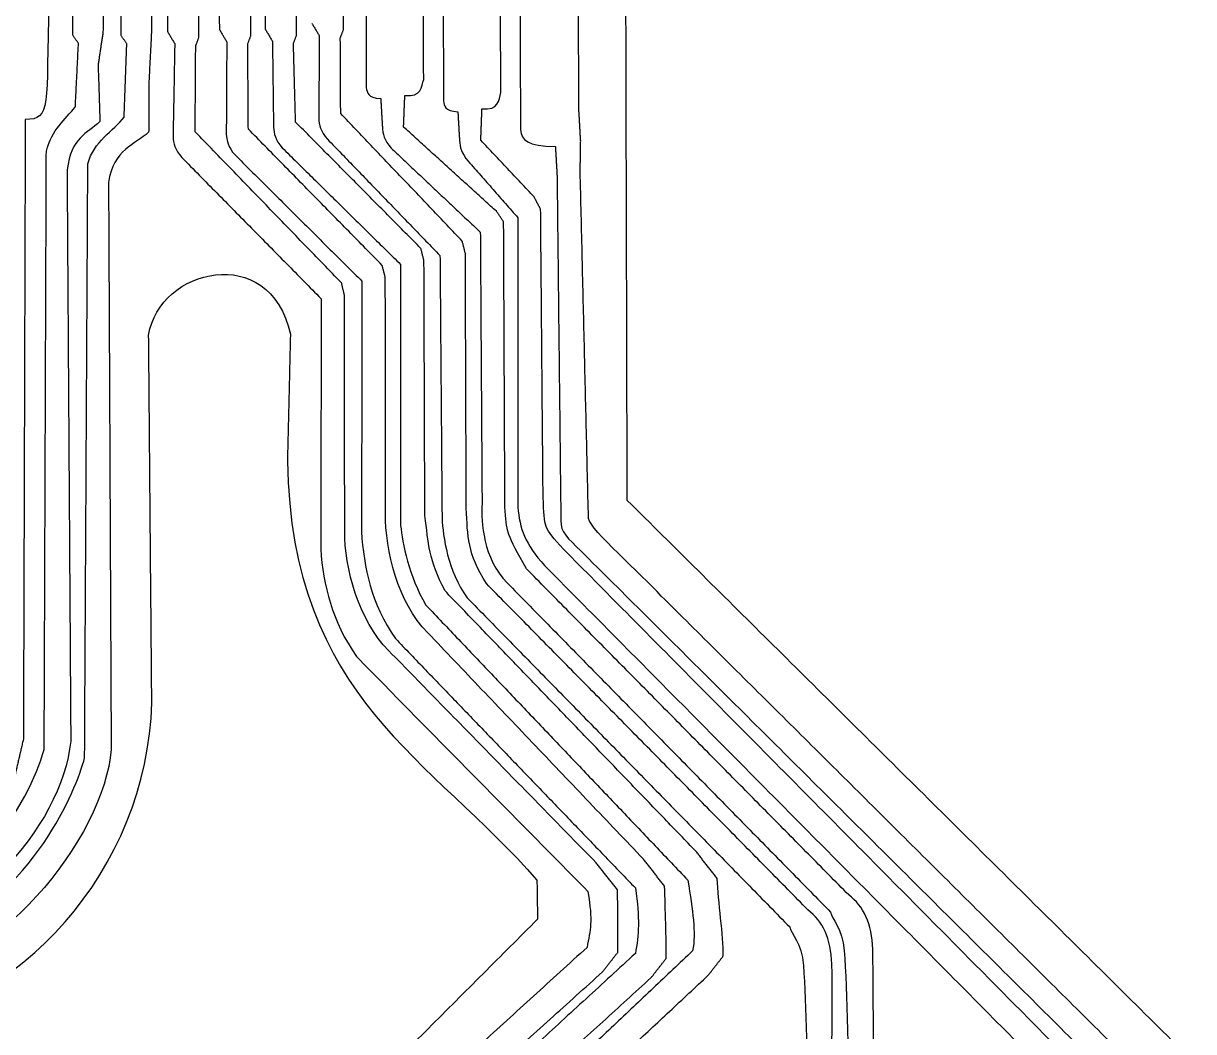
# Model space of a CAD drawing. Header units: millimetres. Extents: x 54 to 136.3, y -73.4 to -11.6.
# Drawn here: x 124.3 to 136.29, y -63.37 to -53.05 of the extents above; entities that cross this region are included whole.
import ezdxf

# ---------------------------------------------------------------- set-up
doc = ezdxf.new("R2010")
doc.units = ezdxf.units.MM
for name, color, linetype in [('Shape075', 7, 'CONTINUOUS'), ('Shape076', 7, 'CONTINUOUS'), ('Shape077', 7, 'CONTINUOUS'), ('Shape152', 7, 'CONTINUOUS'), ('Shape153', 7, 'CONTINUOUS'), ('Shape154', 7, 'CONTINUOUS'), ('Shape155', 7, 'CONTINUOUS'), ('Shape156', 7, 'CONTINUOUS'), ('Shape157', 7, 'CONTINUOUS'), ('Shape194', 7, 'CONTINUOUS'), ('Shape195', 7, 'CONTINUOUS'), ('Shape196', 7, 'CONTINUOUS'), ('Shape197', 7, 'CONTINUOUS'), ('Shape198', 7, 'CONTINUOUS'), ('Shape199', 7, 'CONTINUOUS'), ('Shape224', 7, 'CONTINUOUS'), ('Shape225', 7, 'CONTINUOUS'), ('Shape226', 7, 'CONTINUOUS'), ('Shape227', 7, 'CONTINUOUS'), ('Shape228', 7, 'CONTINUOUS'), ('Shape229', 7, 'CONTINUOUS'), ('Shape261', 7, 'CONTINUOUS'), ('Shape262', 7, 'CONTINUOUS'), ('Shape263', 7, 'CONTINUOUS'), ('Shape264', 7, 'CONTINUOUS'), ('Shape265', 7, 'CONTINUOUS'), ('Shape266', 7, 'CONTINUOUS'), ('Shape324', 7, 'CONTINUOUS'), ('Shape325', 7, 'CONTINUOUS'), ('Shape326', 7, 'CONTINUOUS'), ('Shape327', 7, 'CONTINUOUS'), ('Shape328', 7, 'CONTINUOUS'), ('Shape329', 7, 'CONTINUOUS'), ('Shape330', 7, 'CONTINUOUS'), ('Shape331', 7, 'CONTINUOUS'), ('Shape332', 7, 'CONTINUOUS'), ('Shape333', 7, 'CONTINUOUS'), ('Shape352', 7, 'CONTINUOUS'), ('Shape353', 7, 'CONTINUOUS'), ('Shape354', 7, 'CONTINUOUS'), ('Shape355', 7, 'CONTINUOUS'), ('Shape356', 7, 'CONTINUOUS'), ('Shape357', 7, 'CONTINUOUS'), ('Shape358', 7, 'CONTINUOUS'), ('Shape359', 7, 'CONTINUOUS'), ('Shape360', 7, 'CONTINUOUS'), ('Shape361', 7, 'CONTINUOUS'), ('Shape362', 7, 'CONTINUOUS'), ('Shape363', 7, 'CONTINUOUS'), ('Shape383', 7, 'CONTINUOUS'), ('Shape384', 7, 'CONTINUOUS'), ('Shape385', 7, 'CONTINUOUS'), ('Shape386', 7, 'CONTINUOUS'), ('Shape387', 7, 'CONTINUOUS'), ('Shape388', 7, 'CONTINUOUS'), ('Shape389', 7, 'CONTINUOUS'), ('Shape390', 7, 'CONTINUOUS'), ('Shape391', 7, 'CONTINUOUS'), ('Shape392', 7, 'CONTINUOUS'), ('Shape399', 7, 'CONTINUOUS'), ('Shape400', 7, 'CONTINUOUS'), ('Shape401', 7, 'CONTINUOUS'), ('Shape402', 7, 'CONTINUOUS'), ('Shape403', 7, 'CONTINUOUS'), ('Shape404', 7, 'CONTINUOUS'), ('Shape405', 7, 'CONTINUOUS'), ('Shape406', 7, 'CONTINUOUS'), ('Shape407', 7, 'CONTINUOUS'), ('Shape408', 7, 'CONTINUOUS'), ('Shape409', 7, 'CONTINUOUS'), ('Shape410', 7, 'CONTINUOUS'), ('Shape431', 7, 'CONTINUOUS'), ('Shape432', 7, 'CONTINUOUS'), ('Shape433', 7, 'CONTINUOUS'), ('Shape434', 7, 'CONTINUOUS'), ('Shape435', 7, 'CONTINUOUS'), ('Shape436', 7, 'CONTINUOUS'), ('Shape437', 7, 'CONTINUOUS'), ('Shape438', 7, 'CONTINUOUS'), ('Shape439', 7, 'CONTINUOUS'), ('Shape440', 7, 'CONTINUOUS'), ('Shape447', 7, 'CONTINUOUS'), ('Shape448', 7, 'CONTINUOUS'), ('Shape449', 7, 'CONTINUOUS'), ('Shape450', 7, 'CONTINUOUS'), ('Shape451', 7, 'CONTINUOUS'), ('Shape452', 7, 'CONTINUOUS'), ('Shape453', 7, 'CONTINUOUS'), ('Shape454', 7, 'CONTINUOUS'), ('Shape455', 7, 'CONTINUOUS'), ('Shape456', 7, 'CONTINUOUS'), ('Shape457', 7, 'CONTINUOUS'), ('Shape458', 7, 'CONTINUOUS'), ('Shape499', 7, 'CONTINUOUS'), ('Shape500', 7, 'CONTINUOUS'), ('Shape501', 7, 'CONTINUOUS'), ('Shape502', 7, 'CONTINUOUS'), ('Shape503', 7, 'CONTINUOUS'), ('Shape504', 7, 'CONTINUOUS'), ('Shape505', 7, 'CONTINUOUS'), ('Shape506', 7, 'CONTINUOUS'), ('Shape507', 7, 'CONTINUOUS'), ('Shape515', 7, 'CONTINUOUS'), ('Shape516', 7, 'CONTINUOUS'), ('Shape517', 7, 'CONTINUOUS'), ('Shape518', 7, 'CONTINUOUS'), ('Shape519', 7, 'CONTINUOUS'), ('Shape520', 7, 'CONTINUOUS'), ('Shape521', 7, 'CONTINUOUS'), ('Shape522', 7, 'CONTINUOUS'), ('Shape523', 7, 'CONTINUOUS'), ('Shape524', 7, 'CONTINUOUS'), ('Shape549', 7, 'CONTINUOUS'), ('Shape550', 7, 'CONTINUOUS'), ('Shape551', 7, 'CONTINUOUS'), ('Shape552', 7, 'CONTINUOUS'), ('Shape553', 7, 'CONTINUOUS'), ('Shape554', 7, 'CONTINUOUS'), ('Shape555', 7, 'CONTINUOUS'), ('Shape556', 7, 'CONTINUOUS'), ('Shape557', 7, 'CONTINUOUS'), ('Shape558', 7, 'CONTINUOUS'), ('Shape568', 7, 'CONTINUOUS'), ('Shape569', 7, 'CONTINUOUS'), ('Shape570', 7, 'CONTINUOUS'), ('Shape571', 7, 'CONTINUOUS'), ('Shape572', 7, 'CONTINUOUS'), ('Shape573', 7, 'CONTINUOUS'), ('Shape574', 7, 'CONTINUOUS'), ('Shape575', 7, 'CONTINUOUS'), ('Shape576', 7, 'CONTINUOUS'), ('Shape577', 7, 'CONTINUOUS'), ('Shape606', 7, 'CONTINUOUS'), ('Shape607', 7, 'CONTINUOUS'), ('Shape608', 7, 'CONTINUOUS'), ('Shape609', 7, 'CONTINUOUS'), ('Shape610', 7, 'CONTINUOUS'), ('Shape611', 7, 'CONTINUOUS'), ('Shape612', 7, 'CONTINUOUS'), ('Shape613', 7, 'CONTINUOUS'), ('Shape627', 7, 'CONTINUOUS'), ('Shape628', 7, 'CONTINUOUS'), ('Shape629', 7, 'CONTINUOUS'), ('Shape630', 7, 'CONTINUOUS'), ('Shape631', 7, 'CONTINUOUS'), ('Shape632', 7, 'CONTINUOUS'), ('Shape633', 7, 'CONTINUOUS'), ('Shape634', 7, 'CONTINUOUS'), ('Shape666', 7, 'CONTINUOUS'), ('Shape667', 7, 'CONTINUOUS'), ('Shape668', 7, 'CONTINUOUS'), ('Shape669', 7, 'CONTINUOUS'), ('Shape670', 7, 'CONTINUOUS'), ('Shape671', 7, 'CONTINUOUS'), ('Shape684', 7, 'CONTINUOUS'), ('Shape685', 7, 'CONTINUOUS'), ('Shape686', 7, 'CONTINUOUS'), ('Shape687', 7, 'CONTINUOUS'), ('Shape688', 7, 'CONTINUOUS'), ('Shape689', 7, 'CONTINUOUS'), ('Shape978', 7, 'CONTINUOUS'), ('Shape979', 7, 'CONTINUOUS'), ('Shape980', 7, 'CONTINUOUS'), ('Shape981', 7, 'CONTINUOUS'), ('Shape982', 7, 'CONTINUOUS'), ('Shape983', 7, 'CONTINUOUS'), ('Shape984', 7, 'CONTINUOUS'), ('Shape992', 7, 'CONTINUOUS'), ('Shape993', 7, 'CONTINUOUS')]:
    doc.layers.add(name, color=color, linetype=linetype)

msp = doc.modelspace()

# ---------------------------------------------------------------- linework, layer by layer
at = {"layer": 'Shape075'}
msp.add_open_spline([(124.565, -52.8052), (124.53, -53.9069), (124.592, -54.0289), (124.321, -54.0309)], degree=3, dxfattribs=at)
at = {"layer": 'Shape076'}
msp.add_open_spline([(124.321, -54.0309), (124.302, -60.3757)], degree=1, dxfattribs=at)
at = {"layer": 'Shape077'}
msp.add_open_spline([(124.302, -60.3757), (124.214, -60.7509)], degree=1, dxfattribs=at)
at = {"layer": 'Shape152'}
msp.add_open_spline([(125.129, -52.0924), (125.117, -53.1397)], degree=1, dxfattribs=at)
at = {"layer": 'Shape153'}
msp.add_open_spline([(125.117, -53.1397), (125.067, -53.4715)], degree=1, dxfattribs=at)
at = {"layer": 'Shape154'}
msp.add_open_spline([(125.067, -53.4715), (125.086, -54.053)], degree=1, dxfattribs=at)
at = {"layer": 'Shape155'}
msp.add_open_spline([(125.086, -54.053), (124.95, -54.177), (124.795, -54.2124), (124.749, -54.5462)], degree=3, dxfattribs=at)
at = {"layer": 'Shape156'}
msp.add_open_spline([(124.749, -54.5462), (124.787, -60.3945)], degree=1, dxfattribs=at)
at = {"layer": 'Shape157'}
msp.add_open_spline([(124.787, -60.3945), (124.695, -61.2824), (123.713, -62.3899), (122.664, -62.3763)], degree=3, dxfattribs=at)
at = {"layer": 'Shape194'}
msp.add_open_spline([(122.795, -62.1259), (123.78, -62.056), (124.352, -61.0264), (124.515, -60.4815)], degree=3, dxfattribs=at)
at = {"layer": 'Shape195'}
msp.add_open_spline([(124.515, -60.4815), (124.537, -54.3552)], degree=1, dxfattribs=at)
at = {"layer": 'Shape196'}
msp.add_open_spline([(124.537, -54.3552), (124.593, -54.129), (124.729, -54.0405), (124.834, -53.8979)], degree=3, dxfattribs=at)
at = {"layer": 'Shape197'}
msp.add_open_spline([(124.834, -53.8979), (124.866, -53.2524)], degree=1, dxfattribs=at)
at = {"layer": 'Shape198'}
msp.add_open_spline([(124.866, -53.2524), (124.808, -53.1682)], degree=1, dxfattribs=at)
at = {"layer": 'Shape199'}
msp.add_open_spline([(124.808, -53.1682), (124.697, -23.3621)], degree=1, dxfattribs=at)
at = {"layer": 'Shape224'}
msp.add_open_spline([(123.333, -62.4529), (124.425, -61.9407), (124.838, -60.9011), (124.929, -60.5673)], degree=3, dxfattribs=at)
at = {"layer": 'Shape225'}
msp.add_open_spline([(124.929, -60.5673), (124.962, -54.4836)], degree=1, dxfattribs=at)
at = {"layer": 'Shape226'}
msp.add_open_spline([(124.962, -54.4836), (125.018, -54.2574), (125.228, -54.1483), (125.334, -54.0057)], degree=3, dxfattribs=at)
at = {"layer": 'Shape227'}
msp.add_open_spline([(125.334, -54.0057), (125.361, -53.2569)], degree=1, dxfattribs=at)
at = {"layer": 'Shape228'}
msp.add_open_spline([(125.361, -53.2569), (125.304, -53.1726)], degree=1, dxfattribs=at)
at = {"layer": 'Shape229'}
msp.add_open_spline([(125.304, -53.1726), (125.207, -23.4583)], degree=1, dxfattribs=at)
at = {"layer": 'Shape261'}
msp.add_open_spline([(125.624, -52.097), (125.613, -53.1442)], degree=1, dxfattribs=at)
at = {"layer": 'Shape262'}
msp.add_open_spline([(125.613, -53.1442), (125.587, -53.6525)], degree=1, dxfattribs=at)
at = {"layer": 'Shape263'}
msp.add_open_spline([(125.587, -53.6525), (125.585, -54.1609)], degree=1, dxfattribs=at)
at = {"layer": 'Shape264'}
msp.add_open_spline([(125.585, -54.1609), (125.449, -54.2848), (125.221, -54.3408), (125.174, -54.6746)], degree=3, dxfattribs=at)
at = {"layer": 'Shape265'}
msp.add_open_spline([(125.174, -54.6746), (125.201, -60.4803)], degree=1, dxfattribs=at)
at = {"layer": 'Shape266'}
msp.add_open_spline([(125.201, -60.4803), (125.13, -61.3779), (124.026, -62.7946), (122.825, -62.8725)], degree=3, dxfattribs=at)
at = {"layer": 'Shape324'}
msp.add_open_spline([(125.73, -24.6532), (125.777, -53.1283)], degree=1, dxfattribs=at)
at = {"layer": 'Shape325'}
msp.add_open_spline([(125.777, -53.1283), (125.852, -53.2548)], degree=1, dxfattribs=at)
at = {"layer": 'Shape326'}
msp.add_open_spline([(125.852, -53.2548), (125.835, -54.2081)], degree=1, dxfattribs=at)
at = {"layer": 'Shape327'}
msp.add_open_spline([(125.835, -54.2081), (125.839, -54.2733), (125.853, -54.3405), (125.925, -54.4207)], degree=3, dxfattribs=at)
at = {"layer": 'Shape328'}
msp.add_open_spline([(125.925, -54.4207), (127.352, -55.8663)], degree=1, dxfattribs=at)
at = {"layer": 'Shape329'}
msp.add_open_spline([(127.352, -55.8663), (127.348, -58.4296)], degree=1, dxfattribs=at)
at = {"layer": 'Shape330'}
msp.add_open_spline([(127.348, -58.4296), (127.372, -58.8004), (127.464, -59.1685), (127.713, -59.5302)], degree=3, dxfattribs=at)
at = {"layer": 'Shape331'}
msp.add_open_spline([(127.713, -59.5302), (130.085, -61.9366)], degree=1, dxfattribs=at)
at = {"layer": 'Shape332'}
msp.add_open_spline([(130.085, -61.9366), (130.134, -62.2474), (130.111, -62.3223), (130.075, -62.5083)], degree=3, dxfattribs=at)
at = {"layer": 'Shape333'}
msp.add_open_spline([(130.075, -62.5083), (125.694, -66.4922)], degree=1, dxfattribs=at)
at = {"layer": 'Shape352'}
msp.add_open_spline([(125.934, -66.6346), (130.234, -62.758)], degree=1, dxfattribs=at)
at = {"layer": 'Shape353'}
msp.add_open_spline([(130.234, -62.758), (130.389, -62.5592)], degree=1, dxfattribs=at)
at = {"layer": 'Shape354'}
msp.add_open_spline([(130.389, -62.5592), (130.392, -62.3553), (130.394, -62.154), (130.386, -61.9178)], degree=3, dxfattribs=at)
at = {"layer": 'Shape355'}
msp.add_open_spline([(130.386, -61.9178), (130.17, -61.6425)], degree=1, dxfattribs=at)
at = {"layer": 'Shape356'}
msp.add_open_spline([(130.17, -61.6425), (128.044, -59.4696)], degree=1, dxfattribs=at)
at = {"layer": 'Shape357'}
msp.add_open_spline([(128.044, -59.4696), (127.735, -59.16), (127.589, -58.621), (127.593, -58.2438)], degree=3, dxfattribs=at)
at = {"layer": 'Shape358'}
msp.add_open_spline([(127.593, -58.2438), (127.591, -55.8302)], degree=1, dxfattribs=at)
at = {"layer": 'Shape359'}
msp.add_open_spline([(127.591, -55.8302), (127.56, -55.7037)], degree=1, dxfattribs=at)
at = {"layer": 'Shape360'}
msp.add_open_spline([(127.56, -55.7037), (126.061, -54.157)], degree=1, dxfattribs=at)
at = {"layer": 'Shape361'}
msp.add_open_spline([(126.061, -54.157), (126.067, -53.2763)], degree=1, dxfattribs=at)
at = {"layer": 'Shape362'}
msp.add_open_spline([(126.067, -53.2763), (126.099, -53.1919)], degree=1, dxfattribs=at)
at = {"layer": 'Shape363'}
msp.add_open_spline([(126.099, -53.1919), (126.068, -23.1514)], degree=1, dxfattribs=at)
at = {"layer": 'Shape383'}
msp.add_open_spline([(126.262, -24.8239), (126.309, -53.109)], degree=1, dxfattribs=at)
at = {"layer": 'Shape384'}
msp.add_open_spline([(126.309, -53.109), (126.385, -53.2355)], degree=1, dxfattribs=at)
at = {"layer": 'Shape385'}
msp.add_open_spline([(126.385, -53.2355), (126.38, -54.1811)], degree=1, dxfattribs=at)
at = {"layer": 'Shape386'}
msp.add_open_spline([(126.38, -54.1811), (126.384, -54.2463), (126.397, -54.3135), (126.47, -54.3937)], degree=3, dxfattribs=at)
at = {"layer": 'Shape387'}
msp.add_open_spline([(126.47, -54.3937), (127.77, -55.6874)], degree=1, dxfattribs=at)
at = {"layer": 'Shape388'}
msp.add_open_spline([(127.77, -55.6874), (127.765, -58.2506)], degree=1, dxfattribs=at)
at = {"layer": 'Shape389'}
msp.add_open_spline([(127.765, -58.2506), (127.789, -58.6214), (127.864, -58.9845), (128.113, -59.3462)], degree=3, dxfattribs=at)
at = {"layer": 'Shape390'}
msp.add_open_spline([(128.113, -59.3462), (130.57, -61.8987)], degree=1, dxfattribs=at)
at = {"layer": 'Shape391'}
msp.add_open_spline([(130.57, -61.8987), (130.617, -62.2097), (130.607, -62.3835), (130.57, -62.5693)], degree=3, dxfattribs=at)
at = {"layer": 'Shape392'}
msp.add_open_spline([(130.57, -62.5693), (126.536, -66.2735)], degree=1, dxfattribs=at)
at = {"layer": 'Shape399'}
msp.add_open_spline([(126.776, -66.416), (130.73, -62.8191)], degree=1, dxfattribs=at)
at = {"layer": 'Shape400'}
msp.add_open_spline([(130.73, -62.8191), (130.885, -62.6202)], degree=1, dxfattribs=at)
at = {"layer": 'Shape401'}
msp.add_open_spline([(130.885, -62.6202), (130.887, -62.4164), (130.878, -62.1163), (130.869, -61.88)], degree=3, dxfattribs=at)
at = {"layer": 'Shape402'}
msp.add_open_spline([(130.869, -61.88), (130.654, -61.6047)], degree=1, dxfattribs=at)
at = {"layer": 'Shape403'}
msp.add_open_spline([(130.654, -61.6047), (128.443, -59.2856)], degree=1, dxfattribs=at)
at = {"layer": 'Shape404'}
msp.add_open_spline([(128.443, -59.2856), (128.135, -58.976), (128.007, -58.442), (128.011, -58.0648)], degree=3, dxfattribs=at)
at = {"layer": 'Shape405'}
msp.add_open_spline([(128.011, -58.0648), (128.009, -55.6512)], degree=1, dxfattribs=at)
at = {"layer": 'Shape406'}
msp.add_open_spline([(128.009, -55.6512), (127.977, -55.5247)], degree=1, dxfattribs=at)
at = {"layer": 'Shape407'}
msp.add_open_spline([(127.977, -55.5247), (126.606, -54.13)], degree=1, dxfattribs=at)
at = {"layer": 'Shape408'}
msp.add_open_spline([(126.606, -54.13), (126.6, -53.257)], degree=1, dxfattribs=at)
at = {"layer": 'Shape409'}
msp.add_open_spline([(126.6, -53.257), (126.632, -53.1726)], degree=1, dxfattribs=at)
at = {"layer": 'Shape410'}
msp.add_open_spline([(126.632, -53.1726), (126.575, -23.4856)], degree=1, dxfattribs=at)
at = {"layer": 'Shape431'}
msp.add_open_spline([(126.729, -24.6816), (126.778, -53.1046)], degree=1, dxfattribs=at)
at = {"layer": 'Shape432'}
msp.add_open_spline([(126.778, -53.1046), (126.853, -53.2311)], degree=1, dxfattribs=at)
at = {"layer": 'Shape433'}
msp.add_open_spline([(126.853, -53.2311), (126.864, -54.1086)], degree=1, dxfattribs=at)
at = {"layer": 'Shape434'}
msp.add_open_spline([(126.864, -54.1086), (126.868, -54.1738), (126.882, -54.241), (126.953, -54.3213)], degree=3, dxfattribs=at)
at = {"layer": 'Shape435'}
msp.add_open_spline([(126.953, -54.3213), (128.165, -55.5145)], degree=1, dxfattribs=at)
at = {"layer": 'Shape436'}
msp.add_open_spline([(128.165, -55.5145), (128.166, -58.1874)], degree=1, dxfattribs=at)
at = {"layer": 'Shape437'}
msp.add_open_spline([(128.166, -58.1874), (128.184, -58.3689), (128.249, -58.7052), (128.425, -59.0034)], degree=3, dxfattribs=at)
at = {"layer": 'Shape438'}
msp.add_open_spline([(128.425, -59.0034), (131.108, -61.8191)], degree=1, dxfattribs=at)
at = {"layer": 'Shape439'}
msp.add_open_spline([(131.108, -61.8191), (131.156, -62.13), (131.194, -62.3577), (131.157, -62.5436)], degree=3, dxfattribs=at)
at = {"layer": 'Shape440'}
msp.add_open_spline([(131.157, -62.5436), (127.923, -65.5927)], degree=1, dxfattribs=at)
at = {"layer": 'Shape447'}
msp.add_open_spline([(128.163, -65.7353), (131.316, -62.7933)], degree=1, dxfattribs=at)
at = {"layer": 'Shape448'}
msp.add_open_spline([(131.316, -62.7933), (131.471, -62.5945)], degree=1, dxfattribs=at)
at = {"layer": 'Shape449'}
msp.add_open_spline([(131.471, -62.5945), (131.473, -62.3906), (131.417, -62.0367), (131.408, -61.8005)], degree=3, dxfattribs=at)
at = {"layer": 'Shape450'}
msp.add_open_spline([(131.408, -61.8005), (131.192, -61.5252)], degree=1, dxfattribs=at)
at = {"layer": 'Shape451'}
msp.add_open_spline([(131.192, -61.5252), (128.621, -58.8579)], degree=1, dxfattribs=at)
at = {"layer": 'Shape452'}
msp.add_open_spline([(128.621, -58.8579), (128.454, -58.5371), (128.451, -58.3731), (128.414, -58.0861)], degree=3, dxfattribs=at)
at = {"layer": 'Shape453'}
msp.add_open_spline([(128.414, -58.0861), (128.405, -55.4783)], degree=1, dxfattribs=at)
at = {"layer": 'Shape454'}
msp.add_open_spline([(128.405, -55.4783), (128.374, -55.3518)], degree=1, dxfattribs=at)
at = {"layer": 'Shape455'}
msp.add_open_spline([(128.374, -55.3518), (127.09, -54.0576)], degree=1, dxfattribs=at)
at = {"layer": 'Shape456'}
msp.add_open_spline([(127.09, -54.0576), (127.068, -53.2526)], degree=1, dxfattribs=at)
at = {"layer": 'Shape457'}
msp.add_open_spline([(127.068, -53.2526), (127.1, -53.1682)], degree=1, dxfattribs=at)
at = {"layer": 'Shape458'}
msp.add_open_spline([(127.1, -53.1682), (127.032, -23.3565)], degree=1, dxfattribs=at)
at = {"layer": 'Shape499'}
msp.add_open_spline([(127.257, -53.0475), (127.333, -53.174)], degree=1, dxfattribs=at)
at = {"layer": 'Shape500'}
msp.add_open_spline([(127.333, -53.174), (127.327, -54.0207)], degree=1, dxfattribs=at)
at = {"layer": 'Shape501'}
msp.add_open_spline([(127.327, -54.0207), (127.331, -54.0858), (127.344, -54.153), (127.417, -54.2333)], degree=3, dxfattribs=at)
at = {"layer": 'Shape502'}
msp.add_open_spline([(127.417, -54.2333), (128.569, -55.4241)], degree=1, dxfattribs=at)
at = {"layer": 'Shape503'}
msp.add_open_spline([(128.569, -55.4241), (128.59, -58.1127)], degree=1, dxfattribs=at)
at = {"layer": 'Shape504'}
msp.add_open_spline([(128.59, -58.1127), (128.599, -58.3027), (128.648, -58.6514), (128.848, -58.9287)], degree=3, dxfattribs=at)
at = {"layer": 'Shape505'}
msp.add_open_spline([(128.848, -58.9287), (132.151, -62.2981)], degree=1, dxfattribs=at)
at = {"layer": 'Shape506'}
msp.add_open_spline([(132.151, -62.2981), (132.161, -62.3649), (132.276, -62.4661), (132.292, -62.6911)], degree=3, dxfattribs=at)
at = {"layer": 'Shape507'}
msp.add_open_spline([(132.292, -62.6911), (132.349, -63.5125), (132.33, -65.18), (132.301, -65.326)], degree=3, dxfattribs=at)
at = {"layer": 'Shape515'}
msp.add_open_spline([(132.57, -65.3469), (132.572, -65.1431), (132.592, -62.9161), (132.583, -62.6799)], degree=3, dxfattribs=at)
at = {"layer": 'Shape516'}
msp.add_open_spline([(132.583, -62.6799), (132.576, -62.4148), (132.487, -62.2369), (132.338, -62.1233)], degree=3, dxfattribs=at)
at = {"layer": 'Shape517'}
msp.add_open_spline([(132.338, -62.1233), (129.044, -58.7831)], degree=1, dxfattribs=at)
at = {"layer": 'Shape518'}
msp.add_open_spline([(129.044, -58.7831), (128.848, -58.4707), (128.853, -58.3047), (128.838, -58.0114)], degree=3, dxfattribs=at)
at = {"layer": 'Shape519'}
msp.add_open_spline([(128.838, -58.0114), (128.829, -55.4036)], degree=1, dxfattribs=at)
at = {"layer": 'Shape520'}
msp.add_open_spline([(128.829, -55.4036), (128.797, -55.2772)], degree=1, dxfattribs=at)
at = {"layer": 'Shape521'}
msp.add_open_spline([(128.797, -55.2772), (127.552, -53.9696)], degree=1, dxfattribs=at)
at = {"layer": 'Shape522'}
msp.add_open_spline([(127.552, -53.9696), (127.548, -53.1954)], degree=1, dxfattribs=at)
at = {"layer": 'Shape523'}
msp.add_open_spline([(127.548, -53.1954), (127.581, -53.1111)], degree=1, dxfattribs=at)
at = {"layer": 'Shape524'}
msp.add_open_spline([(127.581, -53.1111), (127.537, -23.5846)], degree=1, dxfattribs=at)
at = {"layer": 'Shape549'}
msp.add_open_spline([(127.707, -23.1135), (127.814, -53.7041)], degree=1, dxfattribs=at)
at = {"layer": 'Shape550'}
msp.add_open_spline([(127.814, -53.7041), (127.825, -53.7545), (127.822, -53.81), (127.962, -53.8155)], degree=3, dxfattribs=at)
at = {"layer": 'Shape551'}
msp.add_open_spline([(127.962, -53.8155), (127.979, -54.1107)], degree=1, dxfattribs=at)
at = {"layer": 'Shape552'}
msp.add_open_spline([(127.979, -54.1107), (127.983, -54.1758), (127.996, -54.243), (128.068, -54.3234)], degree=3, dxfattribs=at)
at = {"layer": 'Shape553'}
msp.add_open_spline([(128.068, -54.3234), (128.982, -55.1846)], degree=1, dxfattribs=at)
at = {"layer": 'Shape554'}
msp.add_open_spline([(128.982, -55.1846), (129, -57.9617)], degree=1, dxfattribs=at)
at = {"layer": 'Shape555'}
msp.add_open_spline([(129, -57.9617), (128.991, -58.1581), (129.006, -58.5201), (129.259, -58.7776)], degree=3, dxfattribs=at)
at = {"layer": 'Shape556'}
msp.add_open_spline([(129.259, -58.7776), (132.57, -62.1455)], degree=1, dxfattribs=at)
at = {"layer": 'Shape557'}
msp.add_open_spline([(132.57, -62.1455), (132.58, -62.2124), (132.694, -62.3136), (132.71, -62.5385)], degree=3, dxfattribs=at)
at = {"layer": 'Shape558'}
msp.add_open_spline([(132.71, -62.5385), (132.768, -63.3599), (132.777, -65.5316), (132.747, -65.6775)], degree=3, dxfattribs=at)
at = {"layer": 'Shape568'}
msp.add_open_spline([(133.017, -65.6985), (133.019, -65.4946), (133.01, -62.7636), (133.001, -62.5274)], degree=3, dxfattribs=at)
at = {"layer": 'Shape569'}
msp.add_open_spline([(133.001, -62.5274), (132.995, -62.2622), (132.906, -62.0844), (132.756, -61.9707)], degree=3, dxfattribs=at)
at = {"layer": 'Shape570'}
msp.add_open_spline([(132.756, -61.9707), (129.455, -58.6321)], degree=1, dxfattribs=at)
at = {"layer": 'Shape571'}
msp.add_open_spline([(129.455, -58.6321), (129.257, -58.2899), (129.246, -58.2422), (129.234, -57.9993)], degree=3, dxfattribs=at)
at = {"layer": 'Shape572'}
msp.add_open_spline([(129.234, -57.9993), (129.221, -55.0801)], degree=1, dxfattribs=at)
at = {"layer": 'Shape573'}
msp.add_open_spline([(129.221, -55.0801), (129.147, -54.9712)], degree=1, dxfattribs=at)
at = {"layer": 'Shape574'}
msp.add_open_spline([(129.147, -54.9712), (128.196, -54.1083)], degree=1, dxfattribs=at)
at = {"layer": 'Shape575'}
msp.add_open_spline([(128.196, -54.1083), (128.209, -53.7851)], degree=1, dxfattribs=at)
at = {"layer": 'Shape576'}
msp.add_open_spline([(128.209, -53.7851), (128.381, -53.8064), (128.381, -53.6948), (128.402, -53.6201)], degree=3, dxfattribs=at)
at = {"layer": 'Shape577'}
msp.add_open_spline([(128.402, -53.6201), (128.279, -22.9873)], degree=1, dxfattribs=at)
at = {"layer": 'Shape606'}
msp.add_open_spline([(128.51, -22.9664), (128.605, -53.8401)], degree=1, dxfattribs=at)
at = {"layer": 'Shape607'}
msp.add_open_spline([(128.605, -53.8401), (128.616, -53.8905), (128.613, -53.946), (128.752, -53.9514)], degree=3, dxfattribs=at)
at = {"layer": 'Shape608'}
msp.add_open_spline([(128.752, -53.9514), (128.769, -54.2467)], degree=1, dxfattribs=at)
at = {"layer": 'Shape609'}
msp.add_open_spline([(128.769, -54.2467), (128.773, -54.3118), (128.787, -54.3789), (128.859, -54.4593)], degree=3, dxfattribs=at)
at = {"layer": 'Shape610'}
msp.add_open_spline([(128.859, -54.4593), (129.367, -55.037)], degree=1, dxfattribs=at)
at = {"layer": 'Shape611'}
msp.add_open_spline([(129.367, -55.037), (129.366, -58.0001)], degree=1, dxfattribs=at)
at = {"layer": 'Shape612'}
msp.add_open_spline([(129.366, -58.0001), (129.385, -58.2199), (129.44, -58.3761), (129.641, -58.599)], degree=3, dxfattribs=at)
at = {"layer": 'Shape613'}
msp.add_open_spline([(129.641, -58.599), (134.801, -63.8034)], degree=1, dxfattribs=at)
at = {"layer": 'Shape627'}
msp.add_open_spline([(134.987, -63.6285), (129.834, -58.4305)], degree=1, dxfattribs=at)
at = {"layer": 'Shape628'}
msp.add_open_spline([(129.834, -58.4305), (129.624, -58.1978), (129.642, -58.2245), (129.625, -57.9)], degree=3, dxfattribs=at)
at = {"layer": 'Shape629'}
msp.add_open_spline([(129.625, -57.9), (129.6, -54.9505)], degree=1, dxfattribs=at)
at = {"layer": 'Shape630'}
msp.add_open_spline([(129.6, -54.9505), (129.532, -54.8235)], degree=1, dxfattribs=at)
at = {"layer": 'Shape631'}
msp.add_open_spline([(129.532, -54.8235), (128.987, -54.2443)], degree=1, dxfattribs=at)
at = {"layer": 'Shape632'}
msp.add_open_spline([(128.987, -54.2443), (128.999, -53.9211)], degree=1, dxfattribs=at)
at = {"layer": 'Shape633'}
msp.add_open_spline([(128.999, -53.9211), (129.171, -53.9423), (129.171, -53.8308), (129.192, -53.7561)], degree=3, dxfattribs=at)
at = {"layer": 'Shape634'}
msp.add_open_spline([(129.192, -53.7561), (129.083, -22.8401)], degree=1, dxfattribs=at)
at = {"layer": 'Shape666'}
msp.add_open_spline([(129.323, -22.8299), (129.393, -54.1371)], degree=1, dxfattribs=at)
at = {"layer": 'Shape667'}
msp.add_open_spline([(129.393, -54.1371), (129.406, -54.2431), (129.463, -54.305), (129.751, -54.3091)], degree=3, dxfattribs=at)
at = {"layer": 'Shape668'}
msp.add_open_spline([(129.751, -54.3091), (129.768, -54.6043)], degree=1, dxfattribs=at)
at = {"layer": 'Shape669'}
msp.add_open_spline([(129.768, -54.6043), (129.807, -58.1379)], degree=1, dxfattribs=at)
at = {"layer": 'Shape670'}
msp.add_open_spline([(129.807, -58.1379), (129.801, -58.2563), (129.879, -58.3153), (130.011, -58.4478)], degree=3, dxfattribs=at)
at = {"layer": 'Shape671'}
msp.add_open_spline([(130.011, -58.4478), (135.342, -63.7462)], degree=1, dxfattribs=at)
at = {"layer": 'Shape684'}
msp.add_open_spline([(135.529, -63.5713), (130.836, -58.9101)], degree=1, dxfattribs=at)
at = {"layer": 'Shape685'}
msp.add_open_spline([(130.836, -58.9101), (130.626, -58.6774), (130.113, -58.2395), (130.09, -58.1151)], degree=3, dxfattribs=at)
at = {"layer": 'Shape686'}
msp.add_open_spline([(130.09, -58.1151), (130.005, -54.5599)], degree=1, dxfattribs=at)
at = {"layer": 'Shape687'}
msp.add_open_spline([(130.005, -54.5599), (130.01, -54.2535)], degree=1, dxfattribs=at)
at = {"layer": 'Shape688'}
msp.add_open_spline([(130.01, -54.2535), (129.991, -53.9185)], degree=1, dxfattribs=at)
at = {"layer": 'Shape689'}
msp.add_open_spline([(129.991, -53.9185), (129.896, -22.7037)], degree=1, dxfattribs=at)
at = {"layer": 'Shape978'}
msp.add_open_spline([(122.781, -63.3272), (124.239, -63.1615), (125.571, -61.7214), (125.617, -60.002)], degree=3, dxfattribs=at)
at = {"layer": 'Shape979'}
msp.add_open_spline([(125.617, -60.002), (125.585, -56.238)], degree=1, dxfattribs=at)
at = {"layer": 'Shape980'}
msp.add_open_spline([(125.585, -56.238), (125.691, -55.5583), (126.825, -55.2757), (127.037, -56.2284)], degree=3, dxfattribs=at)
at = {"layer": 'Shape981'}
msp.add_open_spline([(127.037, -56.2284), (127.006, -57.5258)], degree=1, dxfattribs=at)
at = {"layer": 'Shape982'}
msp.add_open_spline([(127.006, -57.5258), (127.044, -59.96), (128.499, -60.5872), (129.562, -61.8191)], degree=3, dxfattribs=at)
at = {"layer": 'Shape983'}
msp.add_open_spline([(129.562, -61.8191), (129.568, -62.2187)], degree=1, dxfattribs=at)
at = {"layer": 'Shape984'}
msp.add_open_spline([(129.568, -62.2187), (125.102, -66.6892)], degree=1, dxfattribs=at)
at = {"layer": 'Shape992'}
msp.add_open_spline([(136.288, -63.6801), (130.487, -57.9308)], degree=1, dxfattribs=at)
at = {"layer": 'Shape993'}
msp.add_open_spline([(130.487, -57.9308), (130.395, -22.8786)], degree=1, dxfattribs=at)

doc.saveas('drawing.dxf')
